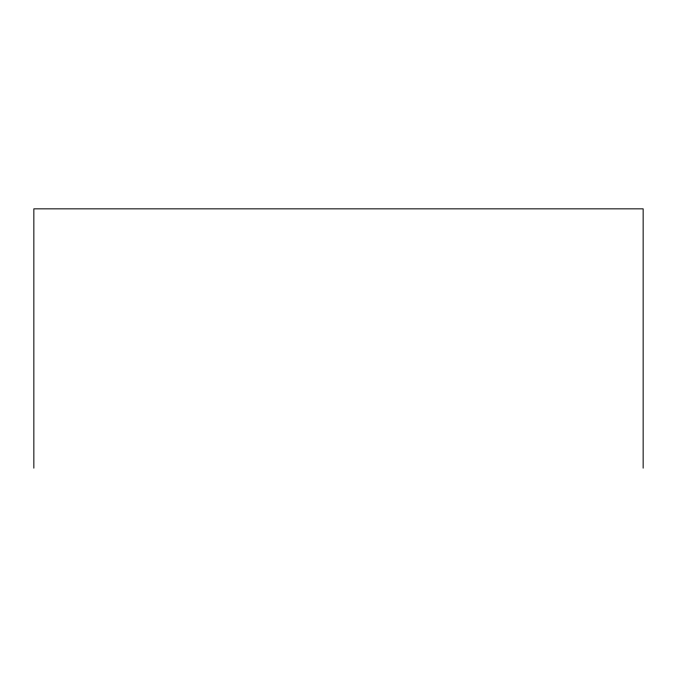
<?xml version="1.0" encoding="UTF-8"?>
<svg xmlns="http://www.w3.org/2000/svg" width="677" height="677" viewBox="0 0 677 677"><rect width="100%" height="100%" fill="white"/><g stroke="black" fill="none" stroke-linecap="round" stroke-linejoin="round"><path stroke-width="1.02" d="M643.15 468.154L643.15 208.846L33.85 208.846L33.85 468.154"/></g></svg>
